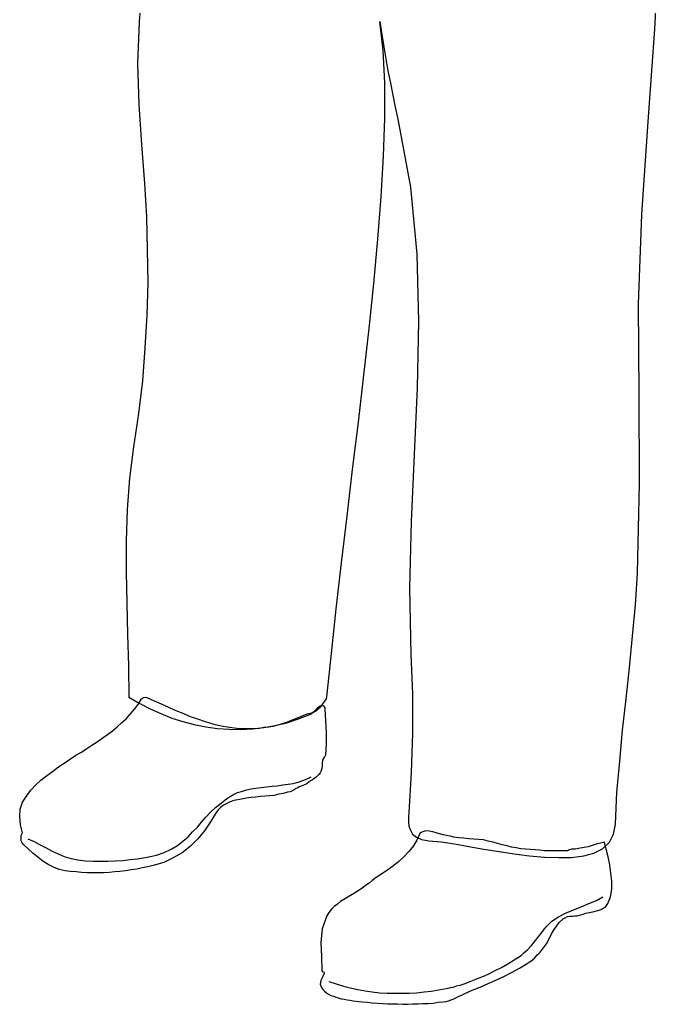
# Model space of a CAD drawing. Header units: millimetres. Extents: x -1624.82 to -1624.21, y 1860.8 to 1862.74.
# Drawn here: x -1624.793 to -1624.348, y 1860.8 to 1861.485 of the extents above; entities that cross this region are included whole.
import ezdxf

# ---------------------------------------------------------------- set-up
doc = ezdxf.new("R2010")
doc.units = ezdxf.units.MM
doc.header["$LTSCALE"] = 10
doc.layers.add('Humanos', color=2, linetype='Continuous')

msp = doc.modelspace()

# ---------------------------------------------------------------- linework, layer by layer
at = {"layer": 'Humanos'}
for p, q in [((-1624.3515, 1861.47849), (-1624.34759, 1861.54267)), ((-1624.70952, 1861.49244), (-1624.71008, 1861.48351)), ((-1624.71008, 1861.48351), (-1624.71119, 1861.4545)), ((-1624.54264, 1861.4838), (-1624.54125, 1861.47486)), ((-1624.54041, 1861.4637), (-1624.54264, 1861.4838)), ((-1624.35597, 1861.41431), (-1624.3515, 1861.47849)), ((-1624.54125, 1861.47486), (-1624.53985, 1861.46621)), ((-1624.53929, 1861.4411), (-1624.54041, 1861.4637)), ((-1624.53985, 1861.46621), (-1624.53846, 1861.45783)), ((-1624.53846, 1861.45783), (-1624.53707, 1861.44947)), ((-1624.71119, 1861.4545), (-1624.71035, 1861.42603)), ((-1624.53707, 1861.44947), (-1624.53538, 1861.44081)), ((-1624.53929, 1861.41654), (-1624.53929, 1861.4411)), ((-1624.53538, 1861.44081), (-1624.53372, 1861.43244)), ((-1624.53372, 1861.43244), (-1624.53204, 1861.42408)), ((-1624.71035, 1861.42603), (-1624.7084, 1861.39813)), ((-1624.53204, 1861.42408), (-1624.53008, 1861.41571)), ((-1624.54013, 1861.39003), (-1624.53929, 1861.41654)), ((-1624.53008, 1861.41571), (-1624.52144, 1861.36854)), ((-1624.36043, 1861.34956), (-1624.35597, 1861.41431)), ((-1624.7084, 1861.39813), (-1624.70645, 1861.37105)), ((-1624.54181, 1861.36184), (-1624.54013, 1861.39003)), ((-1624.70645, 1861.37105), (-1624.70505, 1861.34789)), ((-1624.52144, 1861.36854), (-1624.51697, 1861.32194)), ((-1624.54404, 1861.33227), (-1624.54181, 1861.36184)), ((-1624.70505, 1861.34789), (-1624.7045, 1861.32501)), ((-1624.36266, 1861.28706), (-1624.36043, 1861.34956)), ((-1624.54683, 1861.30157), (-1624.54404, 1861.33227)), ((-1624.7045, 1861.32501), (-1624.70421, 1861.30213)), ((-1624.51697, 1861.32194), (-1624.51586, 1861.27506)), ((-1624.70421, 1861.30213), (-1624.70477, 1861.27952)), ((-1624.55018, 1861.27004), (-1624.54683, 1861.30157)), ((-1624.36238, 1861.22455), (-1624.36266, 1861.28706)), ((-1624.70477, 1861.27952), (-1624.70617, 1861.25664)), ((-1624.5538, 1861.23767), (-1624.55018, 1861.27004)), ((-1624.51586, 1861.27506), (-1624.51669, 1861.22874)), ((-1624.70617, 1861.25664), (-1624.70785, 1861.23376)), ((-1624.55744, 1861.20502), (-1624.5538, 1861.23767)), ((-1624.70785, 1861.23376), (-1624.71064, 1861.21088)), ((-1624.51669, 1861.22874), (-1624.51892, 1861.18242)), ((-1624.36211, 1861.16204), (-1624.36238, 1861.22455)), ((-1624.71064, 1861.21088), (-1624.71399, 1861.18772)), ((-1624.56162, 1861.17209), (-1624.55744, 1861.20502)), ((-1624.71399, 1861.18772), (-1624.71678, 1861.16595)), ((-1624.51892, 1861.18242), (-1624.52088, 1861.13581)), ((-1624.56552, 1861.13944), (-1624.56162, 1861.17209)), ((-1624.71678, 1861.16595), (-1624.71844, 1861.14419)), ((-1624.3635, 1861.09981), (-1624.36211, 1861.16204)), ((-1624.71844, 1861.14419), (-1624.71928, 1861.12242)), ((-1624.56943, 1861.10707), (-1624.56552, 1861.13944)), ((-1624.52088, 1861.13581), (-1624.522, 1861.08949)), ((-1624.71928, 1861.12242), (-1624.71928, 1861.10065)), ((-1624.57306, 1861.07498), (-1624.56943, 1861.10707)), ((-1624.71928, 1861.10065), (-1624.71873, 1861.07889)), ((-1624.3649, 1861.07777), (-1624.3635, 1861.09981)), ((-1624.522, 1861.08949), (-1624.52115, 1861.04316)), ((-1624.71873, 1861.07889), (-1624.71817, 1861.05712)), ((-1624.5764, 1861.044), (-1624.57306, 1861.07498)), ((-1624.36685, 1861.056), (-1624.3649, 1861.07777)), ((-1624.71817, 1861.05712), (-1624.71761, 1861.03535)), ((-1624.36908, 1861.03423), (-1624.36685, 1861.056)), ((-1624.57948, 1861.01386), (-1624.5764, 1861.044)), ((-1624.52115, 1861.04316), (-1624.52004, 1861.01582)), ((-1624.71761, 1861.03535), (-1624.71734, 1861.01359)), ((-1624.37131, 1861.01247), (-1624.36908, 1861.03423)), ((-1624.71734, 1861.01359), (-1624.71008, 1861.0094)), ((-1624.71091, 1861.00856), (-1624.7084, 1861.01247)), ((-1624.7084, 1861.01247), (-1624.70785, 1861.01275)), ((-1624.70785, 1861.01275), (-1624.707, 1861.0133)), ((-1624.707, 1861.0133), (-1624.70589, 1861.01359)), ((-1624.70589, 1861.01359), (-1624.70477, 1861.0133)), ((-1624.70477, 1861.0133), (-1624.69975, 1861.01107)), ((-1624.69975, 1861.01107), (-1624.69472, 1861.00884)), ((-1624.58227, 1861.00884), (-1624.58087, 1861.0108)), ((-1624.58087, 1861.0108), (-1624.57975, 1861.01247)), ((-1624.57975, 1861.01247), (-1624.57948, 1861.01386)), ((-1624.52004, 1861.01582), (-1624.52004, 1860.98847)), ((-1624.37383, 1860.9907), (-1624.37131, 1861.01247)), ((-1624.71622, 1861.00187), (-1624.71343, 1861.00521)), ((-1624.71343, 1861.00521), (-1624.71091, 1861.00856)), ((-1624.71008, 1861.0094), (-1624.70254, 1861.00549)), ((-1624.70254, 1861.00549), (-1624.69501, 1861.00214)), ((-1624.69472, 1861.00884), (-1624.6897, 1861.00661)), ((-1624.6897, 1861.00661), (-1624.68469, 1861.00437)), ((-1624.68469, 1861.00437), (-1624.67966, 1861.00242)), ((-1624.59315, 1861.00187), (-1624.59009, 1861.00271)), ((-1624.59148, 1861.00158), (-1624.58953, 1861.00271)), ((-1624.59009, 1861.00271), (-1624.58785, 1861.0041)), ((-1624.58953, 1861.00271), (-1624.58757, 1861.00381)), ((-1624.58785, 1861.0041), (-1624.58618, 1861.00605)), ((-1624.58757, 1861.00381), (-1624.58562, 1861.00549)), ((-1624.58618, 1861.00605), (-1624.58422, 1861.00745)), ((-1624.58562, 1861.00549), (-1624.58366, 1861.00716)), ((-1624.58422, 1861.00745), (-1624.58199, 1861.00772)), ((-1624.58366, 1861.00716), (-1624.58227, 1861.00884)), ((-1624.58199, 1861.00772), (-1624.58171, 1861.00745)), ((-1624.58171, 1861.00745), (-1624.58143, 1861.00689)), ((-1624.58143, 1861.00689), (-1624.58087, 1861.00605)), ((-1624.58087, 1861.00605), (-1624.58087, 1861.00521)), ((-1624.58087, 1861.00521), (-1624.5806, 1860.99713)), ((-1624.72235, 1860.99573), (-1624.71928, 1860.99852)), ((-1624.71928, 1860.99852), (-1624.71622, 1861.00187)), ((-1624.69501, 1861.00214), (-1624.68748, 1860.99907)), ((-1624.68748, 1860.99907), (-1624.67966, 1860.99657)), ((-1624.67966, 1861.00242), (-1624.67464, 1861.00019)), ((-1624.67966, 1860.99657), (-1624.67185, 1860.99461)), ((-1624.67464, 1861.00019), (-1624.66961, 1860.99852)), ((-1624.66961, 1860.99852), (-1624.66431, 1860.99657)), ((-1624.66431, 1860.99657), (-1624.66124, 1860.99573)), ((-1624.61045, 1860.99517), (-1624.60738, 1860.99628)), ((-1624.60738, 1860.99573), (-1624.59929, 1860.99852)), ((-1624.60738, 1860.99628), (-1624.60459, 1860.9974)), ((-1624.60459, 1860.9974), (-1624.6018, 1860.99852)), ((-1624.6018, 1860.99852), (-1624.59873, 1860.99963)), ((-1624.59929, 1860.99852), (-1624.59148, 1861.00158)), ((-1624.59873, 1860.99963), (-1624.59594, 1861.00075)), ((-1624.59594, 1861.00075), (-1624.59315, 1861.00187)), ((-1624.5806, 1860.99713), (-1624.58004, 1860.98931)), ((-1624.73212, 1860.98764), (-1624.72877, 1860.99014)), ((-1624.72877, 1860.99014), (-1624.72542, 1860.99293)), ((-1624.72542, 1860.99293), (-1624.72235, 1860.99573)), ((-1624.67185, 1860.99461), (-1624.66375, 1860.99293)), ((-1624.66375, 1860.99293), (-1624.65566, 1860.99182)), ((-1624.66124, 1860.99573), (-1624.65818, 1860.99489)), ((-1624.65818, 1860.99489), (-1624.6551, 1860.99405)), ((-1624.65566, 1860.99182), (-1624.64757, 1860.99126)), ((-1624.6551, 1860.99405), (-1624.65175, 1860.99349)), ((-1624.65175, 1860.99349), (-1624.64869, 1860.99293)), ((-1624.64869, 1860.99293), (-1624.64561, 1860.99238)), ((-1624.64757, 1860.99126), (-1624.63947, 1860.99099)), ((-1624.64561, 1860.99238), (-1624.64226, 1860.9921)), ((-1624.64226, 1860.9921), (-1624.6392, 1860.99182)), ((-1624.63947, 1860.99099), (-1624.63138, 1860.99154)), ((-1624.6392, 1860.99182), (-1624.63612, 1860.99182)), ((-1624.63612, 1860.99182), (-1624.63277, 1860.99182)), ((-1624.63277, 1860.99182), (-1624.62971, 1860.99182)), ((-1624.63138, 1860.99154), (-1624.62329, 1860.99238)), ((-1624.62971, 1860.99182), (-1624.62636, 1860.9921)), ((-1624.62636, 1860.9921), (-1624.62329, 1860.99266)), ((-1624.62329, 1860.99238), (-1624.61548, 1860.99378)), ((-1624.62329, 1860.99266), (-1624.61994, 1860.99293)), ((-1624.61994, 1860.99293), (-1624.61687, 1860.99349)), ((-1624.61687, 1860.99349), (-1624.61352, 1860.99433)), ((-1624.61548, 1860.99378), (-1624.60738, 1860.99573)), ((-1624.61352, 1860.99433), (-1624.61045, 1860.99517)), ((-1624.58004, 1860.98931), (-1624.58004, 1860.98121)), ((-1624.37578, 1860.96894), (-1624.37383, 1860.9907)), ((-1624.743, 1860.9801), (-1624.73938, 1860.98261)), ((-1624.73938, 1860.98261), (-1624.73575, 1860.98512)), ((-1624.73575, 1860.98512), (-1624.73212, 1860.98764)), ((-1624.52004, 1860.98847), (-1624.52088, 1860.96113)), ((-1624.75417, 1860.97312), (-1624.75026, 1860.97536)), ((-1624.75026, 1860.97536), (-1624.74664, 1860.97786)), ((-1624.74664, 1860.97786), (-1624.743, 1860.9801)), ((-1624.58004, 1860.98121), (-1624.5806, 1860.97312)), ((-1624.7617, 1860.9681), (-1624.75779, 1860.97062)), ((-1624.75779, 1860.97062), (-1624.75417, 1860.97312)), ((-1624.58227, 1860.97033), (-1624.58283, 1860.9681)), ((-1624.58199, 1860.97116), (-1624.58227, 1860.97033)), ((-1624.58143, 1860.97172), (-1624.58199, 1860.97116)), ((-1624.58087, 1860.97228), (-1624.58143, 1860.97172)), ((-1624.5806, 1860.97312), (-1624.58087, 1860.97228)), ((-1624.37774, 1860.94717), (-1624.37578, 1860.96894)), ((-1624.77454, 1860.95889), (-1624.77035, 1860.96196)), ((-1624.77035, 1860.96196), (-1624.76616, 1860.96503)), ((-1624.76616, 1860.96503), (-1624.7617, 1860.9681)), ((-1624.58366, 1860.96196), (-1624.58422, 1860.96084)), ((-1624.5831, 1860.96392), (-1624.58366, 1860.96196)), ((-1624.58283, 1860.96587), (-1624.5831, 1860.96392)), ((-1624.58283, 1860.9681), (-1624.58283, 1860.96587)), ((-1624.78208, 1860.95247), (-1624.77844, 1860.95582)), ((-1624.77844, 1860.95582), (-1624.77454, 1860.95889)), ((-1624.59956, 1860.95443), (-1624.59623, 1860.95554)), ((-1624.59623, 1860.95554), (-1624.59315, 1860.95666)), ((-1624.59315, 1860.95666), (-1624.59036, 1860.95805)), ((-1624.59092, 1860.95526), (-1624.59203, 1860.95443)), ((-1624.58953, 1860.9561), (-1624.59092, 1860.95526)), ((-1624.58841, 1860.95694), (-1624.58953, 1860.9561)), ((-1624.58729, 1860.95778), (-1624.58841, 1860.95694)), ((-1624.58618, 1860.95889), (-1624.58729, 1860.95778)), ((-1624.58506, 1860.95973), (-1624.58618, 1860.95889)), ((-1624.58422, 1860.96084), (-1624.58506, 1860.95973)), ((-1624.52088, 1860.96113), (-1624.52255, 1860.93322)), ((-1624.78849, 1860.94465), (-1624.78542, 1860.94885)), ((-1624.78542, 1860.94885), (-1624.78208, 1860.95247)), ((-1624.6417, 1860.94717), (-1624.63891, 1860.948)), ((-1624.63891, 1860.948), (-1624.63556, 1860.94912)), ((-1624.63556, 1860.94912), (-1624.63221, 1860.94968)), ((-1624.63221, 1860.94968), (-1624.62888, 1860.95024)), ((-1624.62888, 1860.95024), (-1624.62524, 1860.9508)), ((-1624.62524, 1860.9508), (-1624.62162, 1860.95108)), ((-1624.62162, 1860.95108), (-1624.61771, 1860.95164)), ((-1624.61771, 1860.95164), (-1624.61408, 1860.95191)), ((-1624.61408, 1860.95191), (-1624.61017, 1860.95247)), ((-1624.61017, 1860.95247), (-1624.60655, 1860.95303)), ((-1624.60655, 1860.95303), (-1624.60291, 1860.95359)), ((-1624.60376, 1860.94829), (-1624.60515, 1860.94773)), ((-1624.60236, 1860.94912), (-1624.60376, 1860.94829)), ((-1624.60291, 1860.95359), (-1624.59956, 1860.95443)), ((-1624.60097, 1860.94996), (-1624.60236, 1860.94912)), ((-1624.59985, 1860.95052), (-1624.60097, 1860.94996)), ((-1624.59873, 1860.95108), (-1624.59985, 1860.95052)), ((-1624.59733, 1860.95164), (-1624.59873, 1860.95108)), ((-1624.59623, 1860.9522), (-1624.59733, 1860.95164)), ((-1624.59511, 1860.95247), (-1624.59623, 1860.9522)), ((-1624.59399, 1860.95303), (-1624.59511, 1860.95247)), ((-1624.59315, 1860.95359), (-1624.59399, 1860.95303)), ((-1624.59203, 1860.95443), (-1624.59315, 1860.95359)), ((-1624.79128, 1860.94047), (-1624.78849, 1860.94465)), ((-1624.65315, 1860.93992), (-1624.64924, 1860.94298)), ((-1624.64924, 1860.94298), (-1624.6445, 1860.94577)), ((-1624.64422, 1860.94159), (-1624.64673, 1860.94076)), ((-1624.6445, 1860.94577), (-1624.6417, 1860.94717)), ((-1624.64143, 1860.94215), (-1624.64422, 1860.94159)), ((-1624.63891, 1860.94271), (-1624.64143, 1860.94215)), ((-1624.63556, 1860.94326), (-1624.63891, 1860.94271)), ((-1624.63221, 1860.94382), (-1624.63556, 1860.94326)), ((-1624.62915, 1860.9441), (-1624.63221, 1860.94382)), ((-1624.6258, 1860.94438), (-1624.62915, 1860.9441)), ((-1624.62274, 1860.94465), (-1624.6258, 1860.94438)), ((-1624.61939, 1860.94494), (-1624.62274, 1860.94465)), ((-1624.61631, 1860.94521), (-1624.61939, 1860.94494)), ((-1624.61296, 1860.94606), (-1624.61631, 1860.94521)), ((-1624.61129, 1860.94633), (-1624.61296, 1860.94606)), ((-1624.6099, 1860.94661), (-1624.61129, 1860.94633)), ((-1624.60822, 1860.94689), (-1624.6099, 1860.94661)), ((-1624.60682, 1860.94745), (-1624.60822, 1860.94689)), ((-1624.60515, 1860.94773), (-1624.60682, 1860.94745)), ((-1624.37885, 1860.92513), (-1624.37774, 1860.94717)), ((-1624.79323, 1860.93043), (-1624.79296, 1860.93573)), ((-1624.79296, 1860.93573), (-1624.79128, 1860.94047)), ((-1624.6604, 1860.9335), (-1624.65706, 1860.93685)), ((-1624.65706, 1860.93685), (-1624.65315, 1860.93992)), ((-1624.6551, 1860.93518), (-1624.6565, 1860.93322)), ((-1624.65343, 1860.93685), (-1624.6551, 1860.93518)), ((-1624.65148, 1860.93851), (-1624.65343, 1860.93685)), ((-1624.64924, 1860.93964), (-1624.65148, 1860.93851)), ((-1624.64673, 1860.94076), (-1624.64924, 1860.93964)), ((-1624.79267, 1860.92484), (-1624.79323, 1860.93043)), ((-1624.66682, 1860.92652), (-1624.66375, 1860.93015)), ((-1624.66375, 1860.93015), (-1624.6604, 1860.9335)), ((-1624.6565, 1860.93322), (-1624.6604, 1860.9268)), ((-1624.52255, 1860.93322), (-1624.52283, 1860.93015)), ((-1624.52283, 1860.93015), (-1624.52283, 1860.9268)), ((-1624.79128, 1860.91926), (-1624.79267, 1860.92484)), ((-1624.67296, 1860.91982), (-1624.66961, 1860.92317)), ((-1624.66961, 1860.92317), (-1624.66682, 1860.92652)), ((-1624.66459, 1860.92066), (-1624.66933, 1860.91508)), ((-1624.6604, 1860.9268), (-1624.66459, 1860.92066)), ((-1624.52283, 1860.9268), (-1624.52255, 1860.92373)), ((-1624.52255, 1860.92373), (-1624.52144, 1860.92094)), ((-1624.52144, 1860.92094), (-1624.52004, 1860.91815)), ((-1624.51084, 1860.92066), (-1624.51475, 1860.91926)), ((-1624.50833, 1860.92038), (-1624.51084, 1860.92066)), ((-1624.38024, 1860.91815), (-1624.37885, 1860.92513)), ((-1624.79211, 1860.91731), (-1624.79128, 1860.91926)), ((-1624.79211, 1860.91564), (-1624.79211, 1860.91731)), ((-1624.79211, 1860.91368), (-1624.79211, 1860.91564)), ((-1624.79156, 1860.91229), (-1624.79211, 1860.91368)), ((-1624.78765, 1860.91508), (-1624.78318, 1860.91312)), ((-1624.67966, 1860.91341), (-1624.67603, 1860.91647)), ((-1624.67603, 1860.91647), (-1624.67296, 1860.91982)), ((-1624.66933, 1860.91508), (-1624.67464, 1860.90977)), ((-1624.52004, 1860.91815), (-1624.51725, 1860.9162)), ((-1624.51669, 1860.91452), (-1624.5192, 1860.91006)), ((-1624.51725, 1860.9162), (-1624.51363, 1860.91452)), ((-1624.51475, 1860.91926), (-1624.51669, 1860.91452)), ((-1624.51363, 1860.91452), (-1624.50861, 1860.91368)), ((-1624.50861, 1860.91368), (-1624.49996, 1860.91285)), ((-1624.50582, 1860.91982), (-1624.50833, 1860.92038)), ((-1624.50358, 1860.91926), (-1624.50582, 1860.91982)), ((-1624.50108, 1860.91843), (-1624.50358, 1860.91926)), ((-1624.49856, 1860.91787), (-1624.50108, 1860.91843)), ((-1624.49633, 1860.91731), (-1624.49856, 1860.91787)), ((-1624.49382, 1860.91675), (-1624.49633, 1860.91731)), ((-1624.4913, 1860.9162), (-1624.49382, 1860.91675)), ((-1624.48768, 1860.91564), (-1624.4913, 1860.9162)), ((-1624.48433, 1860.91535), (-1624.48768, 1860.91564)), ((-1624.48071, 1860.91508), (-1624.48433, 1860.91535)), ((-1624.47736, 1860.9148), (-1624.48071, 1860.91508)), ((-1624.47401, 1860.91452), (-1624.47736, 1860.9148)), ((-1624.47066, 1860.91424), (-1624.47401, 1860.91452)), ((-1624.46731, 1860.91341), (-1624.47066, 1860.91424)), ((-1624.38303, 1860.91256), (-1624.38024, 1860.91815)), ((-1624.79044, 1860.91089), (-1624.79156, 1860.91229)), ((-1624.78709, 1860.90782), (-1624.79044, 1860.91089)), ((-1624.78403, 1860.90503), (-1624.78709, 1860.90782)), ((-1624.78318, 1860.91312), (-1624.779, 1860.91089)), ((-1624.779, 1860.91089), (-1624.77482, 1860.90867)), ((-1624.77482, 1860.90867), (-1624.77063, 1860.90643)), ((-1624.69277, 1860.90559), (-1624.68775, 1860.90782)), ((-1624.68775, 1860.90782), (-1624.68357, 1860.91033)), ((-1624.68357, 1860.91033), (-1624.67966, 1860.91341)), ((-1624.67464, 1860.90977), (-1624.68022, 1860.90532)), ((-1624.5192, 1860.91006), (-1624.52255, 1860.90615)), ((-1624.49996, 1860.91285), (-1624.49075, 1860.91146)), ((-1624.49075, 1860.91146), (-1624.48071, 1860.90977)), ((-1624.48071, 1860.90977), (-1624.47038, 1860.90782)), ((-1624.47038, 1860.90782), (-1624.45977, 1860.90615)), ((-1624.46396, 1860.91256), (-1624.46731, 1860.91341)), ((-1624.46089, 1860.91173), (-1624.46396, 1860.91256)), ((-1624.45754, 1860.91089), (-1624.46089, 1860.91173)), ((-1624.45419, 1860.91006), (-1624.45754, 1860.91089)), ((-1624.45112, 1860.90921), (-1624.45419, 1860.91006)), ((-1624.44777, 1860.90867), (-1624.45112, 1860.90921)), ((-1624.44471, 1860.90811), (-1624.44777, 1860.90867)), ((-1624.44136, 1860.90782), (-1624.44471, 1860.90811)), ((-1624.43801, 1860.90755), (-1624.44136, 1860.90782)), ((-1624.43494, 1860.90727), (-1624.43801, 1860.90755)), ((-1624.43159, 1860.90699), (-1624.43494, 1860.90727)), ((-1624.42824, 1860.90671), (-1624.43159, 1860.90699)), ((-1624.4115, 1860.90699), (-1624.41206, 1860.90671)), ((-1624.41066, 1860.90727), (-1624.4115, 1860.90699)), ((-1624.40983, 1860.90755), (-1624.41066, 1860.90727)), ((-1624.40927, 1860.90782), (-1624.40983, 1860.90755)), ((-1624.40648, 1860.90782), (-1624.40927, 1860.90782)), ((-1624.4034, 1860.90838), (-1624.40648, 1860.90782)), ((-1624.40061, 1860.90894), (-1624.4034, 1860.90838)), ((-1624.39782, 1860.9095), (-1624.40061, 1860.90894)), ((-1624.39503, 1860.91033), (-1624.39782, 1860.9095)), ((-1624.39224, 1860.91117), (-1624.39503, 1860.91033)), ((-1624.39391, 1860.90503), (-1624.38777, 1860.90811)), ((-1624.38917, 1860.91202), (-1624.39224, 1860.91117)), ((-1624.38638, 1860.91256), (-1624.38917, 1860.91202)), ((-1624.38777, 1860.90811), (-1624.38303, 1860.91256)), ((-1624.38527, 1860.90782), (-1624.38638, 1860.91256)), ((-1624.38388, 1860.90253), (-1624.38527, 1860.90782)), ((-1624.78068, 1860.90224), (-1624.78403, 1860.90503)), ((-1624.77705, 1860.89945), (-1624.78068, 1860.90224)), ((-1624.77063, 1860.90643), (-1624.76645, 1860.90447)), ((-1624.76645, 1860.90447), (-1624.76226, 1860.9028)), ((-1624.76226, 1860.9028), (-1624.75752, 1860.90141)), ((-1624.75752, 1860.90141), (-1624.75277, 1860.90029)), ((-1624.75277, 1860.90029), (-1624.74747, 1860.89973)), ((-1624.72681, 1860.89973), (-1624.72179, 1860.90001)), ((-1624.72179, 1860.90001), (-1624.71649, 1860.90057)), ((-1624.71649, 1860.90057), (-1624.71147, 1860.90113)), ((-1624.71147, 1860.90113), (-1624.7045, 1860.90224)), ((-1624.7045, 1860.90224), (-1624.69807, 1860.90364)), ((-1624.69807, 1860.90364), (-1624.69277, 1860.90559)), ((-1624.68636, 1860.90168), (-1624.69305, 1860.89862)), ((-1624.68022, 1860.90532), (-1624.68636, 1860.90168)), ((-1624.5259, 1860.90253), (-1624.52981, 1860.89889)), ((-1624.52255, 1860.90615), (-1624.5259, 1860.90253)), ((-1624.45977, 1860.90615), (-1624.44918, 1860.90447)), ((-1624.44918, 1860.90447), (-1624.43857, 1860.90308)), ((-1624.43857, 1860.90308), (-1624.42824, 1860.90224)), ((-1624.42517, 1860.90671), (-1624.42824, 1860.90671)), ((-1624.42824, 1860.90224), (-1624.41847, 1860.90197)), ((-1624.42182, 1860.90671), (-1624.42517, 1860.90671)), ((-1624.41847, 1860.90671), (-1624.42182, 1860.90671)), ((-1624.41541, 1860.90671), (-1624.41847, 1860.90671)), ((-1624.41847, 1860.90197), (-1624.40927, 1860.90197)), ((-1624.41206, 1860.90671), (-1624.41541, 1860.90671)), ((-1624.40927, 1860.90197), (-1624.4009, 1860.90308)), ((-1624.4009, 1860.90308), (-1624.39391, 1860.90503)), ((-1624.38276, 1860.89694), (-1624.38388, 1860.90253)), ((-1624.77342, 1860.89722), (-1624.77705, 1860.89945)), ((-1624.7698, 1860.89527), (-1624.77342, 1860.89722)), ((-1624.76589, 1860.89359), (-1624.7698, 1860.89527)), ((-1624.7617, 1860.89275), (-1624.76589, 1860.89359)), ((-1624.74747, 1860.89973), (-1624.74217, 1860.89945)), ((-1624.74217, 1860.89945), (-1624.73715, 1860.89945)), ((-1624.73715, 1860.89945), (-1624.73184, 1860.89945)), ((-1624.73184, 1860.89945), (-1624.72681, 1860.89973)), ((-1624.71566, 1860.89331), (-1624.71957, 1860.89275)), ((-1624.71175, 1860.89387), (-1624.71566, 1860.89331)), ((-1624.70812, 1860.89471), (-1624.71175, 1860.89387)), ((-1624.70421, 1860.89554), (-1624.70812, 1860.89471)), ((-1624.70031, 1860.89639), (-1624.70421, 1860.89554)), ((-1624.69305, 1860.89862), (-1624.70031, 1860.89639)), ((-1624.53399, 1860.89583), (-1624.53817, 1860.89275)), ((-1624.52981, 1860.89889), (-1624.53399, 1860.89583)), ((-1624.38192, 1860.89108), (-1624.38276, 1860.89694)), ((-1624.75779, 1860.89219), (-1624.7617, 1860.89275)), ((-1624.75388, 1860.89192), (-1624.75779, 1860.89219)), ((-1624.75026, 1860.89164), (-1624.75388, 1860.89192)), ((-1624.74635, 1860.89136), (-1624.75026, 1860.89164)), ((-1624.74244, 1860.89136), (-1624.74635, 1860.89136)), ((-1624.73854, 1860.89136), (-1624.74244, 1860.89136)), ((-1624.73491, 1860.89136), (-1624.73854, 1860.89136)), ((-1624.73101, 1860.89164), (-1624.73491, 1860.89136)), ((-1624.7271, 1860.89192), (-1624.73101, 1860.89164)), ((-1624.72347, 1860.89219), (-1624.7271, 1860.89192)), ((-1624.71957, 1860.89275), (-1624.72347, 1860.89219)), ((-1624.54516, 1860.88801), (-1624.54795, 1860.88605)), ((-1624.54264, 1860.88969), (-1624.54516, 1860.88801)), ((-1624.53817, 1860.89275), (-1624.54264, 1860.88969)), ((-1624.38136, 1860.8855), (-1624.38192, 1860.89108)), ((-1624.5552, 1860.88047), (-1624.55771, 1860.87881)), ((-1624.55269, 1860.88243), (-1624.5552, 1860.88047)), ((-1624.55018, 1860.88411), (-1624.55269, 1860.88243)), ((-1624.54795, 1860.88605), (-1624.55018, 1860.88411)), ((-1624.3822, 1860.87462), (-1624.38136, 1860.87991)), ((-1624.38136, 1860.87991), (-1624.38136, 1860.8855)), ((-1624.56776, 1860.87267), (-1624.56999, 1860.87127)), ((-1624.56552, 1860.87406), (-1624.56776, 1860.87267)), ((-1624.56302, 1860.87546), (-1624.56552, 1860.87406)), ((-1624.56023, 1860.87713), (-1624.56302, 1860.87546)), ((-1624.55771, 1860.87881), (-1624.56023, 1860.87713)), ((-1624.39196, 1860.87211), (-1624.3875, 1860.87462)), ((-1624.38415, 1860.86988), (-1624.3822, 1860.87462)), ((-1624.5764, 1860.86597), (-1624.57808, 1860.86374)), ((-1624.57446, 1860.86792), (-1624.5764, 1860.86597)), ((-1624.57222, 1860.86959), (-1624.57446, 1860.86792)), ((-1624.56999, 1860.87127), (-1624.57222, 1860.86959)), ((-1624.41345, 1860.86318), (-1624.40787, 1860.86568)), ((-1624.40787, 1860.86568), (-1624.40257, 1860.86764)), ((-1624.40257, 1860.86764), (-1624.39726, 1860.86988)), ((-1624.39726, 1860.86988), (-1624.39196, 1860.87211)), ((-1624.39196, 1860.86485), (-1624.38946, 1860.86568)), ((-1624.38946, 1860.86568), (-1624.3875, 1860.86653)), ((-1624.3875, 1860.86653), (-1624.38555, 1860.86792)), ((-1624.38555, 1860.86792), (-1624.38415, 1860.86988)), ((-1624.57948, 1860.8615), (-1624.58283, 1860.85229)), ((-1624.57808, 1860.86374), (-1624.57948, 1860.8615)), ((-1624.42294, 1860.8576), (-1624.41847, 1860.86066)), ((-1624.41847, 1860.86066), (-1624.41345, 1860.86318)), ((-1624.41792, 1860.85675), (-1624.41512, 1860.85927)), ((-1624.41512, 1860.85927), (-1624.41373, 1860.8601)), ((-1624.41373, 1860.8601), (-1624.41206, 1860.86094)), ((-1624.41206, 1860.86094), (-1624.41039, 1860.86122)), ((-1624.41039, 1860.86122), (-1624.40871, 1860.86122)), ((-1624.40871, 1860.86122), (-1624.40704, 1860.8615)), ((-1624.40704, 1860.8615), (-1624.40536, 1860.8615)), ((-1624.40536, 1860.8615), (-1624.40369, 1860.86178)), ((-1624.40369, 1860.86178), (-1624.40201, 1860.86234)), ((-1624.40201, 1860.86234), (-1624.3995, 1860.86318)), ((-1624.3995, 1860.86318), (-1624.39699, 1860.86374)), ((-1624.39699, 1860.86374), (-1624.39447, 1860.86429)), ((-1624.39447, 1860.86429), (-1624.39196, 1860.86485)), ((-1624.58283, 1860.85229), (-1624.58366, 1860.84281)), ((-1624.4288, 1860.85146), (-1624.42685, 1860.85396)), ((-1624.42685, 1860.85396), (-1624.42294, 1860.8576)), ((-1624.42182, 1860.85117), (-1624.41986, 1860.85425)), ((-1624.41986, 1860.85425), (-1624.41792, 1860.85675)), ((-1624.43522, 1860.84337), (-1624.43299, 1860.84616)), ((-1624.43299, 1860.84616), (-1624.43075, 1860.84895)), ((-1624.43075, 1860.84895), (-1624.4288, 1860.85146)), ((-1624.42517, 1860.84504), (-1624.4235, 1860.84839)), ((-1624.4235, 1860.84839), (-1624.42182, 1860.85117)), ((-1624.58366, 1860.84281), (-1624.58339, 1860.83303)), ((-1624.43969, 1860.83806), (-1624.43745, 1860.84058)), ((-1624.43745, 1860.84058), (-1624.43522, 1860.84337)), ((-1624.43103, 1860.83638), (-1624.4288, 1860.83918)), ((-1624.4288, 1860.83918), (-1624.42685, 1860.84197)), ((-1624.42685, 1860.84197), (-1624.42517, 1860.84504)), ((-1624.58339, 1860.83303), (-1624.5831, 1860.82327)), ((-1624.44918, 1860.8308), (-1624.44443, 1860.83388)), ((-1624.44443, 1860.83388), (-1624.44219, 1860.83583)), ((-1624.44219, 1860.83583), (-1624.43969, 1860.83806)), ((-1624.43634, 1860.83109), (-1624.43522, 1860.83192)), ((-1624.43522, 1860.83192), (-1624.4341, 1860.83303)), ((-1624.4341, 1860.83303), (-1624.43326, 1860.83415)), ((-1624.43326, 1860.83415), (-1624.43214, 1860.83527)), ((-1624.43214, 1860.83527), (-1624.43103, 1860.83638)), ((-1624.46256, 1860.82327), (-1624.4581, 1860.8255)), ((-1624.4581, 1860.8255), (-1624.45363, 1860.82801)), ((-1624.45363, 1860.82801), (-1624.44918, 1860.8308)), ((-1624.45112, 1860.82187), (-1624.44554, 1860.82495)), ((-1624.44554, 1860.82495), (-1624.44024, 1860.8283)), ((-1624.44024, 1860.8283), (-1624.43884, 1860.82913)), ((-1624.43884, 1860.82913), (-1624.43773, 1860.82997)), ((-1624.43773, 1860.82997), (-1624.43634, 1860.83109)), ((-1624.58254, 1860.81881), (-1624.58366, 1860.8163)), ((-1624.5831, 1860.82327), (-1624.58283, 1860.82271)), ((-1624.58283, 1860.82271), (-1624.58199, 1860.82243)), ((-1624.58143, 1860.82131), (-1624.58254, 1860.81881)), ((-1624.58199, 1860.82243), (-1624.58143, 1860.82187)), ((-1624.58143, 1860.82187), (-1624.58143, 1860.82131)), ((-1624.47763, 1860.81657), (-1624.47428, 1860.81796)), ((-1624.47428, 1860.81796), (-1624.47038, 1860.81936)), ((-1624.47038, 1860.81936), (-1624.46647, 1860.82131)), ((-1624.46647, 1860.82131), (-1624.46256, 1860.82327)), ((-1624.462, 1860.81657), (-1624.45642, 1860.81908)), ((-1624.45642, 1860.81908), (-1624.45112, 1860.82187)), ((-1624.58366, 1860.8163), (-1624.58422, 1860.81378)), ((-1624.58422, 1860.81378), (-1624.58339, 1860.81155)), ((-1624.58339, 1860.81155), (-1624.58227, 1860.81016)), ((-1624.57808, 1860.81574), (-1624.57306, 1860.81407)), ((-1624.57306, 1860.81407), (-1624.56803, 1860.81239)), ((-1624.56803, 1860.81239), (-1624.56329, 1860.81128)), ((-1624.56329, 1860.81128), (-1624.55799, 1860.81016)), ((-1624.49661, 1860.81072), (-1624.49521, 1860.81099)), ((-1624.49521, 1860.81099), (-1624.49354, 1860.81155)), ((-1624.49354, 1860.81155), (-1624.49159, 1860.81183)), ((-1624.49159, 1860.81183), (-1624.48936, 1860.81267)), ((-1624.48936, 1860.81267), (-1624.48684, 1860.81322)), ((-1624.48684, 1860.81322), (-1624.48405, 1860.81407)), ((-1624.48405, 1860.81407), (-1624.48098, 1860.81518)), ((-1624.48098, 1860.81518), (-1624.47763, 1860.81657)), ((-1624.47848, 1860.8096), (-1624.47289, 1860.81183)), ((-1624.47289, 1860.81183), (-1624.46731, 1860.81434)), ((-1624.46731, 1860.81434), (-1624.462, 1860.81657)), ((-1624.58227, 1860.81016), (-1624.58115, 1860.80904)), ((-1624.58115, 1860.80904), (-1624.57975, 1860.80793)), ((-1624.57975, 1860.80793), (-1624.57836, 1860.80681)), ((-1624.57836, 1860.80681), (-1624.57669, 1860.80597)), ((-1624.57669, 1860.80597), (-1624.57501, 1860.80541)), ((-1624.57501, 1860.80541), (-1624.57334, 1860.80485)), ((-1624.57334, 1860.80485), (-1624.57166, 1860.80429)), ((-1624.57166, 1860.80429), (-1624.56971, 1860.80373)), ((-1624.55799, 1860.81016), (-1624.55297, 1860.80932)), ((-1624.55297, 1860.80932), (-1624.54795, 1860.80848)), ((-1624.54795, 1860.80848), (-1624.54292, 1860.80793)), ((-1624.54292, 1860.80793), (-1624.53761, 1860.80764)), ((-1624.53761, 1860.80764), (-1624.5326, 1860.80764)), ((-1624.5326, 1860.80764), (-1624.52758, 1860.80764)), ((-1624.52758, 1860.80764), (-1624.52227, 1860.80764)), ((-1624.52227, 1860.80764), (-1624.51725, 1860.80793)), ((-1624.51725, 1860.80793), (-1624.51196, 1860.80848)), ((-1624.51196, 1860.80848), (-1624.50693, 1860.80904)), ((-1624.50693, 1860.80904), (-1624.50164, 1860.80987)), ((-1624.50164, 1860.80987), (-1624.49661, 1860.81072)), ((-1624.4913, 1860.80373), (-1624.48936, 1860.80458)), ((-1624.48936, 1860.80458), (-1624.48768, 1860.80541)), ((-1624.48768, 1860.80541), (-1624.48572, 1860.80625)), ((-1624.48572, 1860.80625), (-1624.48405, 1860.80708)), ((-1624.48405, 1860.80708), (-1624.47848, 1860.8096)), ((-1624.56971, 1860.80373), (-1624.56747, 1860.80346)), ((-1624.56747, 1860.80346), (-1624.56552, 1860.8029)), ((-1624.56552, 1860.8029), (-1624.56329, 1860.80262)), ((-1624.56329, 1860.80262), (-1624.56134, 1860.80234)), ((-1624.56134, 1860.80234), (-1624.55911, 1860.80206)), ((-1624.55911, 1860.80206), (-1624.55715, 1860.80179)), ((-1624.55715, 1860.80179), (-1624.55492, 1860.8015)), ((-1624.55492, 1860.8015), (-1624.5513, 1860.80123)), ((-1624.5513, 1860.80123), (-1624.54795, 1860.80094)), ((-1624.54795, 1860.80094), (-1624.54431, 1860.80067)), ((-1624.54431, 1860.80067), (-1624.54069, 1860.80039)), ((-1624.54069, 1860.80039), (-1624.53734, 1860.80011)), ((-1624.53734, 1860.80011), (-1624.53372, 1860.80011)), ((-1624.53372, 1860.80011), (-1624.53037, 1860.80011)), ((-1624.53037, 1860.80011), (-1624.52673, 1860.79983)), ((-1624.52673, 1860.79983), (-1624.52311, 1860.79983)), ((-1624.52311, 1860.79983), (-1624.51976, 1860.80011)), ((-1624.51976, 1860.80011), (-1624.51613, 1860.80011)), ((-1624.51613, 1860.80011), (-1624.51279, 1860.80039)), ((-1624.51279, 1860.80039), (-1624.50917, 1860.80039)), ((-1624.50917, 1860.80039), (-1624.50554, 1860.80067)), ((-1624.50554, 1860.80067), (-1624.50219, 1860.80123)), ((-1624.50219, 1860.80123), (-1624.49856, 1860.8015)), ((-1624.49856, 1860.8015), (-1624.49661, 1860.80179)), ((-1624.49661, 1860.80179), (-1624.49494, 1860.80234)), ((-1624.49494, 1860.80234), (-1624.49298, 1860.8029)), ((-1624.49298, 1860.8029), (-1624.4913, 1860.80373))]:
    msp.add_line(p, q, dxfattribs=at)

doc.saveas('drawing.dxf')
